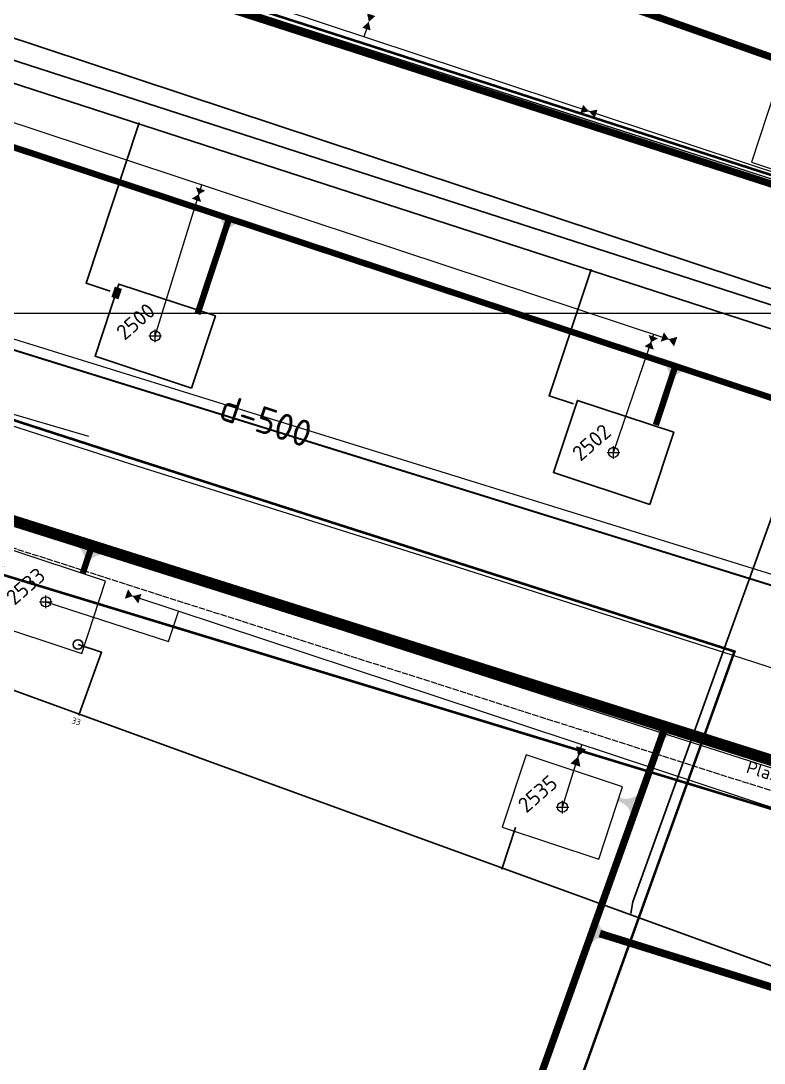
# Model space of a CAD drawing. Header units: millimetres. Extents: x 519 to 9564855, y -810 to 5021775.
# Drawn here: x 9536145 to 9536732, y 4996408 to 4997231 of the extents above; entities that cross this region are included whole.
import ezdxf

# ---------------------------------------------------------------- set-up
doc = ezdxf.new("R2010")
doc.units = ezdxf.units.MM
doc.header["$LTSCALE"] = 2
doc.header["$MEASUREMENT"] = 0
doc.header["$PDMODE"] = 2
doc.header["$PDSIZE"] = 5
for name, pattern in [('ACAD_ISO02W100', [15, 12, -3]), ('DASHED2', [9.525, 6.35, -3.175]), ('Коллектор общий', [11, 5, -1, 5])]:
    doc.linetypes.add(name, pattern=pattern)
for name, color, linetype in [('Existing roads', 41, 'Continuous'), ('FIBERGLASS', 212, 'Continuous'), ('Future Roads', 44, 'Continuous'), ('GRID_PULKOVO', 7, 'Continuous'), ('New disposal wells', 191, 'Continuous'), ('OilColl&Flowlines', 3, 'Continuous'), ('PPLINE_WAT', 7, 'WTR_LINE'), ('ROAD_GROUND', 9, 'Continuous'), ('Stage 10 wells', 7, 'Continuous'), ('Stage 9.Frame&Text', 7, 'Continuous'), ('МГ-земельный участок', 7, 'Continuous')]:
    doc.layers.add(name, color=color, linetype=linetype)
for name, color, linetype, lineweight in [('Оптиковолоконный кабель', 220, 'CAB6', 20), ('Скв на 2025 допы от ХеКай', 204, 'Continuous', 0), ('Электро', 1, 'Continuous', 30), ('Электроснаб', 1, 'Continuous', 18), ('Электроснабжене', 1, 'Continuous', 18)]:
    doc.layers.add(name, color=color, linetype=linetype, lineweight=lineweight)
doc.styles.add('92051501$0$STANDARD', font='simplex.shx')
doc.styles.add('Elect', font='isocpeur.ttf')
doc.styles.get("Standard").update_dxf_attribs({"font": 'isocpeur.ttf', "width": 0.5})
doc.linetypes.add('_GP_B3', pattern='A,100,-6,["В3",Standard,S=5,R=0,X=-3,Y=-2.5],-8', length=114)
doc.linetypes.add('CAB', pattern='A,0.7,-0.43403,["K",Standard,S=0.9,R=0,X=-0.4,Y=-0.3],-0.8', length=1.93403)
doc.linetypes.add('CAB6', pattern='A,0.9,-0.9,["6",Standard,S=0.9,R=0,X=-0.8,Y=-0.4],11', length=12.8)
doc.linetypes.add('WTR_LINE', pattern='A,0.5,-0.2,["W",92051501$0$STANDARD,S=0.1,R=0,X=-0.1,Y=-0.05],-0.05', length=0.75)

# ---------------------------------------------------------------- blocks, each defined once
blk = doc.blocks.new('92051501$0$VALVE')
at = {"layer": 'OilColl&Flowlines'}
for points in [[(-5.97, -3.45), (-5.97, 3.45), (0, 0)], [(5.97, -3.45), (0, 0), (5.97, 3.45)]]:
    blk.add_solid(points, dxfattribs=at)
blk = doc.blocks.new('92051501$0$WELLPAD')
at = {"flags": 128}
blk.add_lwpolyline([(40, -30), (-40, -30), (-40, 30), (40, 30)], close=True, dxfattribs=at)

msp = doc.modelspace()

# ---------------------------------------------------------------- hatches: boundary and pattern name
at = {"layer": 'Existing roads', "lineweight": 0}
h = msp.add_hatch(color=256, dxfattribs=at)
h.paths.add_polyline_path([(9536650.29554, 4996663.73576), (9536648.7083, 4996664.33252, 0.155118741), (9536644.17565, 4996673.86953), (9536652.73125, 4996671.11639)])
h.paths.add_polyline_path([(9536651.82125, 4996663.16213), (9536650.29554, 4996663.73576), (9536652.73125, 4996671.11639), (9536661.52718, 4996668.28591, 0.161550784)])
at = {"layer": 'Future Roads', "linetype": 'ByBlock', "lineweight": 0, "ltscale": 25}
h = msp.add_hatch(color=256, dxfattribs=at)
h.paths.add_polyline_path([(9536307.14447, 4997066.61898), (9536305.55724, 4997067.21574, 0.155118741), (9536301.02458, 4997076.75275), (9536309.58018, 4997073.99961)])
h.paths.add_polyline_path([(9536308.67018, 4997066.04535), (9536307.14447, 4997066.61898), (9536309.58018, 4997073.99961), (9536318.37611, 4997071.16913, 0.161550784)])
h = msp.add_hatch(color=256, dxfattribs=at)
h.paths.add_polyline_path([(9536658.60064, 4996950.13442), (9536657.0134, 4996950.73118, 0.155118741), (9536652.48075, 4996960.26819), (9536661.03635, 4996957.51505)])
h.paths.add_polyline_path([(9536660.12635, 4996949.56079), (9536658.60064, 4996950.13442), (9536661.03635, 4996957.51505), (9536669.83228, 4996954.68457, 0.161550784)])
h = msp.add_hatch(color=256, dxfattribs=at)
h.paths.add_polyline_path([(9536197.55676, 4996805.07211), (9536195.96952, 4996805.66887, 0.155118741), (9536191.43687, 4996815.20588), (9536199.99246, 4996812.45274)])
h.paths.add_polyline_path([(9536199.08246, 4996804.49848), (9536197.55676, 4996805.07211), (9536199.99246, 4996812.45274), (9536208.7884, 4996809.62226, 0.161550784)])
at = {"layer": 'Future Roads', "linetype": 'ByBlock', "lineweight": 0}
h = msp.add_hatch(color=256, dxfattribs=at)
edge = h.paths.add_edge_path()
edge.add_line((9536616.65186, 4996616.55144), (9536616.11996, 4996614.94392))
edge.add_arc((9536613.55163, 4996601.99982), 13.19644, 8.26935112, 78.77732611, ccw=False)
edge.add_line((9536626.61087, 4996603.89782), (9536629.38459, 4996612.44677))
edge.add_line((9536629.38459, 4996612.44677), (9536616.65186, 4996616.55144))
edge = h.paths.add_edge_path()
edge.add_line((9536617.16314, 4996618.09664), (9536616.65186, 4996616.55144))
edge.add_line((9536616.65186, 4996616.55144), (9536629.38459, 4996612.44677))
edge.add_line((9536629.38459, 4996612.44677), (9536632.23623, 4996621.23586))
edge.add_arc((9536622.54171, 4996630.02788), 13.08753, 245.73427908, 317.79494887, ccw=False)
at = {"layer": 'Future Roads', "lineweight": 0}
msp.add_hatch(color=256, dxfattribs=at).paths.add_polyline_path([(9536595.33004, 4996501.85536, -0.406846034), (9536604.58029, 4996506.76412), (9536606.41286, 4996512.48242, -0.406846034), (9536601.73892, 4996521.85352)])
at = {"layer": 'Электро'}
msp.add_hatch(color=256, dxfattribs=at).paths.add_polyline_path([(9536216.85612, 4997012.88064), (9536222.46835, 4997011.02365), (9536225.17558, 4997019.20551), (9536219.56335, 4997021.0625)])
at = {"layer": 'Электроснаб', "lineweight": 0}
msp.add_hatch(color=1, dxfattribs=at).paths.add_polyline_path([(9536216.85612, 4997012.88064), (9536222.46835, 4997011.02365), (9536225.17558, 4997019.20551), (9536219.56335, 4997021.0625)])
at = {"layer": 'Электроснабжене', "lineweight": 0}
msp.add_hatch(color=1, dxfattribs=at).paths.add_polyline_path([(9536216.85612, 4997012.88064), (9536222.46835, 4997011.02365), (9536225.17558, 4997019.20551), (9536219.56335, 4997021.0625)])

# ---------------------------------------------------------------- linework, layer by layer
at = {"color": 2, "lineweight": 0}
msp.add_line((9535847.74769, 4997005.87215), (9536198.87444, 4996903.02285), dxfattribs=at)
at = {"layer": 'DEFPOINTS', "color": 1, "lineweight": 0, "ltscale": 80}
for p in [(9536165.1, 4996772.4), (9536572.5, 4996610.5)]:
    msp.add_point(p, dxfattribs=at)
at = {"layer": 'Existing roads', "lineweight": 0, "const_width": 5.7, "flags": 128}
for points in [[(9534695.73982, 4997761.97529), (9537987.91265, 4996697.63345)], [(9536156.1449, 4997406.83021), (9537089.66933, 4997077.86056)], [(9536652.45, 4996670.69), (9536360.15302, 4995852.27351)]]:
    msp.add_lwpolyline(points, dxfattribs=at)
at = {"layer": 'FIBERGLASS', "lineweight": 0}
for points, const_width in [([(9534504.58, 4997448.42), (9534513.54, 4997479.12), (9534615.88, 4997531.57), (9534692.3, 4997768.79), (9535205.12249, 4997603.68678), (9535767.37692, 4997422.15728), (9535970.77513, 4997356.48811), (9536109.3207, 4997311.48231), (9536413.59982, 4997213.51771), (9536608.27886, 4997150.66361), (9536821.8264, 4997081.71764), (9537068.05, 4997002.22187)], 2), ([(9535085.72343, 4997637.29764), (9537983.34114, 4996705.15232), (9538036.41897, 4996871.78691), (9539300.70304, 4996479.46424), (9539854.97263, 4997035.43373), (9541157.78752, 4996595.10264)], 1)]:
    msp.add_lwpolyline(points, dxfattribs=dict(at, const_width=const_width))
at = {"layer": 'Future Roads', "linetype": 'ByBlock', "lineweight": 0}
msp.add_line((9536150.48296, 4997408.82545), (9537000, 4997109.45961), dxfattribs=at)
at = {"layer": 'Future Roads', "linetype": 'ByBlock', "lineweight": 0, "elevation": -0.00006}
msp.add_lwpolyline([(9535079.00295, 4997481.96777, 5, 5, 0), (9536873.08636, 4996888.33807, 5, 6, -0.216731989), (9536876.1258, 4996885.52688, 6, 6, 0), (9536901.38244, 4996828.03188, 6, 6, 0)], format="xyseb", dxfattribs=at)
at = {"layer": 'Future Roads', "linetype": 'ByBlock', "lineweight": 0, "const_width": 5}
for points in [[(9536284.75459, 4996999.45502), (9536309.67122, 4997074.76193)], [(9536194.39576, 4996795.21313), (9536200.08351, 4996812.40598)]]:
    msp.add_lwpolyline(points, dxfattribs=at)
at = {"layer": 'Future Roads', "linetype": 'ByBlock', "lineweight": 0, "const_width": 5, "elevation": 0.00005}
msp.add_lwpolyline([(9536646.13157, 4996911.89208), (9536661.50216, 4996958.34745)], dxfattribs=at)
at = {"layer": 'Future Roads', "linetype": 'ByBlock', "lineweight": 0, "ltscale": 25}
msp.add_lwpolyline([(9536601.9955, 4996510.69053, 6, 6, 0), (9537543.9039, 4996216.58203, 6, 5.7, 0.409725856), (9537550.14368, 4996219.79106, 5.7, 5.7, 0), (9537558.22685, 4996244.3422, 5.7, 5.7, 0)], format="xyseb", dxfattribs=at)
at = {"layer": 'GRID_PULKOVO', "lineweight": 0}
msp.add_line((9533000, 4997000), (9548000, 4997000), dxfattribs=at)
at = {"layer": 'New disposal wells', "color": 84, "linetype": 'ByBlock', "lineweight": 0, "ltscale": 25}
for p, q in [((9536233.046, 4996880.59713), (9535970.64922, 4996965.15013)), ((9536470.1074, 4996805.99353), (9536233.046, 4996880.59713)), ((9536707.0066, 4996729.99813), (9536470.1074, 4996805.99353)), ((9540707, 4995444), (9536707.0066, 4996729.99813))]:
    msp.add_line(p, q, dxfattribs=at)
at = {"layer": 'New disposal wells', "color": 84, "lineweight": 0, "const_width": 2}
msp.add_lwpolyline([(9536407.99, 4995897.89), (9536708.15, 4996733.18), (9536469.89, 4996809.64), (9536232.22, 4996885.8), (9535970.48, 4996970.56), (9535408.58, 4997125.13), (9535186.3, 4997174.78689), (9535186.3, 4997174.78689)], dxfattribs=at)
at = {"layer": 'OilColl&Flowlines', "lineweight": 0}
for p, q in [((9535120.64345, 4997487.6761), (9536656.10202, 4996979.62068)), ((9537068.05, 4997002.22187), (9536348.42057, 4997240.33421)), ((9536417.94063, 4997224.20666), (9536415.89019, 4997218.00974))]:
    msp.add_line(p, q, dxfattribs=at)
at = {"layer": 'OilColl&Flowlines', "linetype": 'ByBlock', "lineweight": 0}
for p, q in [((9536251.4, 4996982.1), (9536288.11163, 4997101.38203)), ((9536612.8, 4996890.3), (9536644.584, 4996983.43178))]:
    msp.add_line(p, q, dxfattribs=at)
at = {"layer": 'OilColl&Flowlines', "color": 3, "linetype": 'ByBlock', "lineweight": 0, "ltscale": 25}
for p, q in [((9537633.98888, 4996313.47185), (9536233.64398, 4996776.82061)), ((9536165.1, 4996772.4), (9536261.99346, 4996741.07243)), ((9536261.99346, 4996741.07243), (9536269.85716, 4996764.83832)), ((9536572.5, 4996610.5), (9536587.84828, 4996659.62082))]:
    msp.add_line(p, q, dxfattribs=at)
at = {"layer": 'OilColl&Flowlines', "linetype": 'ByBlock', "lineweight": 0}
for points in [[(9536287.1942, 4997098.12487, 8, 0, 0), (9536285.59857, 4997093.78699, 0, 8, 0), (9536283.8793, 4997089.11298, 8, 8, 0)], [(9536644.13777, 4996981.59869, 8, 0, 0), (9536642.54214, 4996977.26082, 0, 8, 0), (9536640.82286, 4996972.5868, 8, 8, 0)]]:
    msp.add_lwpolyline(points, format="xyseb", dxfattribs=at)
at = {"layer": 'OilColl&Flowlines', "lineweight": 0}
msp.add_lwpolyline([(9536651.20656, 4996981.31899, 8, 0, 0), (9536656.1526, 4996979.60394, 0, 8, 0), (9536661.79319, 4996977.64805, 8, 8, 0)], format="xyseb", dxfattribs=at)
at = {"layer": 'OilColl&Flowlines', "color": 3, "linetype": 'ByBlock', "lineweight": 0}
msp.add_lwpolyline([(9536228.69795, 4996778.53566, 8, 0, 0), (9536233.64398, 4996776.82061, 0, 8, 0), (9536239.28457, 4996774.86472, 8, 8, 0)], format="xyseb", dxfattribs=at)
for points in [[(9536591.15261, 4996655.92199), (9536584.97258, 4996650.41742), (9536583.2955, 4996658.52176)], [(9536586.64967, 4996642.31308), (9536578.79256, 4996644.91286), (9536584.97258, 4996650.41742)]]:
    msp.add_solid(points, dxfattribs=at)
at = {"layer": 'PPLINE_WAT', "color": 30, "linetype": 'Коллектор общий', "lineweight": 0, "ltscale": 0.5, "true_color": 0xf26722, "flags": 128}
msp.add_lwpolyline([(9535046.36127, 4997288.56149), (9535148.47954, 4997170.25035), (9535148.47954, 4997170.25035), (9535148.47954, 4997170.25035), (9535148.47954, 4997170.25035), (9535180.25997, 4997160.27006), (9535215.65594, 4997149.15436), (9535270.41631, 4997131.95748), (9535314.69221, 4997118.05314), (9535387.00053, 4997095.34553), (9535485.08724, 4997064.44103), (9535475.8257, 4997036.2876), (9535898.18312, 4996893.12047), (9536103.66, 4996826.34), (9536714.28026, 4996630.74607), (9537054.54945, 4996524.46369), (9537566.5859, 4996359.7184), (9537781.33681, 4996067.54544)], dxfattribs=at)
at = {"layer": 'PPLINE_WAT', "color": 5, "linetype": '_GP_B3', "lineweight": 0, "ltscale": 0.01, "flags": 128}
msp.add_lwpolyline([(9535082.92219, 4997211.76586), (9535233.59197, 4997261.4994), (9539077.337, 4996067.316)], dxfattribs=at)
at = {"layer": 'ROAD_GROUND', "color": 8, "lineweight": 0, "const_width": 9}
msp.add_lwpolyline([(9537925.40565, 4996067.0467), (9537972.89153, 4996202.62088), (9537976.81698, 4996238.90735), (9537957.49942, 4996261.95777), (9535992.42625, 4996882.70704)], dxfattribs=at)
at = {"layer": 'ROAD_GROUND', "lineweight": 0}
for points in [[(9537928.237, 4996066.055), (9537975.837, 4996201.955), (9537979.937, 4996239.855), (9537959.237, 4996264.555), (9535993.32991, 4996885.56771)], [(9537922.5743, 4996068.03841), (9537969.94606, 4996203.28677), (9537973.69696, 4996237.95969), (9537955.76184, 4996259.36053), (9535992.47223, 4996879.5464)]]:
    msp.add_lwpolyline(points, dxfattribs=at)
at = {"layer": 'Stage 10 wells', "color": 0, "linetype": 'ByBlock', "lineweight": 0}
for points in [[(9536117.44794, 4996756.87755), (9536193.42847, 4996731.73697), (9536212.2839, 4996788.72237), (9536136.30338, 4996813.86295)], [(9536525.08202, 4996594.57759), (9536601.06255, 4996569.43701), (9536619.91798, 4996626.42241), (9536543.93745, 4996651.56299)]]:
    msp.add_lwpolyline(points, close=True, dxfattribs=at)
for centre in [(9536165.1, 4996772.4), (9536572.5, 4996610.5)]:
    msp.add_circle(centre, 4, dxfattribs=at)
for p in [(9536165.1, 4996772.4), (9536572.5, 4996610.5)]:
    msp.add_point(p, dxfattribs=at)
at = {"layer": 'Stage 9.Frame&Text', "color": 0, "linetype": 'ByBlock', "lineweight": 0, "elevation": 0.00005}
msp.add_lwpolyline([(9536721.43218, 4997119.08591), (9536797.4127, 4997093.94533), (9536816.26814, 4997150.93072), (9536740.28761, 4997176.0713)], close=True, dxfattribs=at)
at = {"layer": 'Stage 9.Frame&Text', "color": 0, "linetype": 'ByBlock', "lineweight": 0}
for centre in [(9536251.4, 4996982.1), (9536612.8, 4996890.3)]:
    msp.add_circle(centre, 4, dxfattribs=at)
for p in [(9536251.4, 4996982.1), (9536612.8, 4996890.3)]:
    msp.add_point(p, dxfattribs=at)
at = {"layer": 'МГ-земельный участок', "color": 0, "linetype": 'DASHED2', "lineweight": 25, "ltscale": 5, "const_width": 2}
msp.add_lwpolyline([(9522167.80801, 4999999.48247), (9521654, 5002362), (9522840, 5002532), (9525642, 5002155), (9528521, 5002235), (9531281, 5003464), (9533105, 5001043), (9546614, 4998215), (9544978, 4995525), (9543652, 4996420), (9539605, 4995735), (9529554.6705, 4998798.09585), (9529554.71722, 4998845.23995), (9529525.402, 4998845.269), (9529525.36994, 4998882.97318), (9529309.91997, 4998882.84552), (9526935, 5000017), (9526935, 4999132), (9522906, 5001105), (9522683.367, 5000265.06642), (9522496, 5000315)], close=True, dxfattribs=at)
at = {"layer": 'Оптиковолоконный кабель', "linetype": 'CAB', "lineweight": 0, "ltscale": 0.5, "elevation": -39.9038}
msp.add_lwpolyline([(9535706.976, 4996967.7849), (9535889.9118, 4996908.132), (9536172.203, 4996823.0968), (9536637.7936, 4996673.2783), (9537063.1539, 4996537.2587), (9537966.555, 4996252.0912), (9537974.7377, 4996235.4108), (9537974.3773, 4996220.8647), (9537958.0942, 4996168.5205), (9537919.4849, 4996062.867)], dxfattribs=at)
at = {"layer": 'Скв на 2025 допы от ХеКай', "color": 244, "linetype": 'ACAD_ISO02W100', "lineweight": 0, "true_color": 0x991b1e, "const_width": 1.5, "elevation": 23.89046}
msp.add_lwpolyline([(9534979.02349, 4997234.22329), (9534991.48963, 4997272.62823), (9535106.23171, 4997237.03287), (9535120.56024, 4997221.5405), (9535244.12576, 4997249.5346), (9537470.7969, 4996557.32601), (9537504.74657, 4996520.61879), (9537600.25634, 4996490.98969), (9537649.02056, 4996502.03736), (9538159.70206, 4996343.61342), (9538350.7216, 4996284.35522), (9538541.74114, 4996225.09702), (9538732.76507, 4996165.85294), (9538761.24948, 4996157.00101), (9538828.27048, 4996136.20971), (9538923.447, 4996105.53229), (9538983.87776, 4996085.78217), (9539109.12615, 4996467.2582), (9539371.99663, 4997269.22699), (9539580.04443, 4997902.88986), (9539655.17686, 4998179.87523), (9539745.95467, 4998456.36228), (9539768.58854, 4998525.29955), (9539771.34729, 4998524.39378)], dxfattribs=at)
at = {"layer": 'Электро'}
for p, q in [((9534922.88472, 4997592.5006, -0.00006), (9536780.13294, 4996992.7527, -0.00006)), ((9535203.02703, 4997485.10783, -0.00006), (9536774.57708, 4996975.59688, -0.00006)), ((9536097.7328, 4997230.90463, -0.00006), (9536785.64411, 4997003.31663, -0.00006))]:
    msp.add_line(p, q, dxfattribs=at)
at = {"layer": 'Электро', "ltscale": 0.05}
for p, q in [((9536196.91212, 4997023.80344), (9536238.47503, 4997149.41599)), ((9536562.1188, 4996934.75909), (9536594.9085, 4997033.85699)), ((9536215.8997, 4997017.52079), (9536196.91212, 4997023.80344)), ((9536627.9837, 4996535.84712, 0), (9536800.79071, 4997015.1957, 0)), ((9536581.10638, 4996928.47644), (9536562.1188, 4996934.75909)), ((9536945.14951, 4996409.38013, 0), (9535668.99919, 4996873.97039, 0)), ((9536190.53209, 4996738.72089), (9536209.15996, 4996732.66832)), ((9536209.15996, 4996732.66832), (9536191.36865, 4996683.79862, 0)), ((9536535.51778, 4996594.2394), (9536524.94264, 4996562.35899, 0)), ((9536626.44786, 4996526.45087, 0), (9536627.9837, 4996535.84712, 0))]:
    msp.add_line(p, q, dxfattribs=at)
msp.add_circle((9536190.53209, 4996738.72089), 3.76014, dxfattribs=at)
at = {"layer": 'Электро'}
for centre, start, end in [((9536238.47503, 4997149.41599), 162, 342), ((9536238.47503, 4997149.41599), 342, 162), ((9536594.9085, 4997033.85699), 162.00000005, 342.00000005), ((9536594.9085, 4997033.85699), 342.00000005, 162.00000005), ((9536191.36865, 4996683.79862, 0), 162, 342), ((9536191.36865, 4996683.79862, 0), 342, 162), ((9536524.94264, 4996562.35899, 0), 162, 342), ((9536524.94264, 4996562.35899, 0), 342, 162)]:
    msp.add_arc(centre, 0.5, start, end, dxfattribs=at)
at = {"layer": 'Электроснаб', "color": 1, "linetype": 'ByBlock', "lineweight": 0}
for p, q in [((9534922.88472, 4997592.5006, -0.00006), (9536780.13294, 4996992.7527, -0.00006)), ((9535203.02703, 4997485.10783, -0.00006), (9536774.57708, 4996975.59688, -0.00006)), ((9536097.7328, 4997230.90463, -0.00006), (9536785.64411, 4997003.31663, -0.00006))]:
    msp.add_line(p, q, dxfattribs=at)
at = {"layer": 'Электроснаб', "color": 1, "lineweight": 0, "ltscale": 0.05}
for p, q in [((9536196.91212, 4997023.80344), (9536238.47503, 4997149.41599)), ((9536562.1188, 4996934.75909), (9536594.9085, 4997033.85699)), ((9536215.8997, 4997017.52079), (9536196.91212, 4997023.80344)), ((9536627.9837, 4996535.84712, 0), (9536800.79071, 4997015.1957, 0)), ((9536581.10638, 4996928.47644), (9536562.1188, 4996934.75909)), ((9536945.14951, 4996409.38013, 0), (9535668.99919, 4996873.97039, 0)), ((9536190.53209, 4996738.72089), (9536209.15996, 4996732.66832)), ((9536209.15996, 4996732.66832), (9536191.36865, 4996683.79862, 0)), ((9536535.51778, 4996594.2394), (9536524.94264, 4996562.35899, 0)), ((9536626.44786, 4996526.45087, 0), (9536627.9837, 4996535.84712, 0))]:
    msp.add_line(p, q, dxfattribs=at)
msp.add_circle((9536190.53209, 4996738.72089), 3.76014, dxfattribs=at)
at = {"layer": 'Электроснаб', "color": 1, "lineweight": 0}
for centre, start, end in [((9536238.47503, 4997149.41599), 162, 342), ((9536238.47503, 4997149.41599), 342, 162), ((9536594.9085, 4997033.85699), 162.00000005, 342.00000005), ((9536594.9085, 4997033.85699), 342.00000005, 162.00000005), ((9536191.36865, 4996683.79862, 0), 162, 342), ((9536191.36865, 4996683.79862, 0), 342, 162), ((9536524.94264, 4996562.35899, 0), 162, 342), ((9536524.94264, 4996562.35899, 0), 342, 162)]:
    msp.add_arc(centre, 0.5, start, end, dxfattribs=at)
at = {"layer": 'Электроснабжене', "color": 1, "linetype": 'ByBlock', "lineweight": 0}
for p, q in [((9534922.88472, 4997592.5006, -0.00006), (9536780.13294, 4996992.7527, -0.00006)), ((9535203.02703, 4997485.10783, -0.00006), (9536774.57708, 4996975.59688, -0.00006)), ((9536097.7328, 4997230.90463, -0.00006), (9536785.64411, 4997003.31663, -0.00006))]:
    msp.add_line(p, q, dxfattribs=at)
at = {"layer": 'Электроснабжене', "color": 1, "lineweight": 0, "ltscale": 0.05}
for p, q in [((9536196.91212, 4997023.80344), (9536238.47503, 4997149.41599)), ((9536562.1188, 4996934.75909), (9536594.9085, 4997033.85699)), ((9536215.8997, 4997017.52079), (9536196.91212, 4997023.80344)), ((9536627.9837, 4996535.84712, 0), (9536800.79071, 4997015.1957, 0)), ((9536581.10638, 4996928.47644), (9536562.1188, 4996934.75909)), ((9536945.14951, 4996409.38013, 0), (9535668.99919, 4996873.97039, 0)), ((9536190.53209, 4996738.72089), (9536209.15996, 4996732.66832)), ((9536209.15996, 4996732.66832), (9536191.36865, 4996683.79862, 0)), ((9536535.51778, 4996594.2394), (9536524.94264, 4996562.35899, 0)), ((9536626.44786, 4996526.45087, 0), (9536627.9837, 4996535.84712, 0))]:
    msp.add_line(p, q, dxfattribs=at)
msp.add_circle((9536190.53209, 4996738.72089), 3.76014, dxfattribs=at)
at = {"layer": 'Электроснабжене', "color": 1, "lineweight": 0}
for centre, start, end in [((9536238.47503, 4997149.41599), 162, 342), ((9536238.47503, 4997149.41599), 342, 162), ((9536594.9085, 4997033.85699), 162.00000005, 342.00000005), ((9536594.9085, 4997033.85699), 342.00000005, 162.00000005), ((9536191.36865, 4996683.79862, 0), 162, 342), ((9536191.36865, 4996683.79862, 0), 342, 162), ((9536524.94264, 4996562.35899, 0), 162, 342), ((9536524.94264, 4996562.35899, 0), 342, 162)]:
    msp.add_arc(centre, 0.5, start, end, dxfattribs=at)

# ---------------------------------------------------------------- block references
at = {"layer": 'OilColl&Flowlines', "lineweight": 0}
for p, rotation in [((9536419.81686, 4997229.87704), 71.69155595635927), ((9536593.3604, 4997159.28806), 341.6915559985446)]:
    msp.add_blockref('92051501$0$VALVE', p, dxfattribs=dict(at, rotation=rotation))
at = {"layer": 'Stage 9.Frame&Text', "color": 0, "linetype": 'ByBlock', "lineweight": 0, "xscale": 1.000397499139614, "yscale": 1.000397499139614, "zscale": 1.000397499139614, "rotation": 341.6915560444714}
for p in [(9536251.41016, 4996982.00831, 0.00005), (9536612.81016, 4996890.20831, 0.00005)]:
    msp.add_blockref('92051501$0$WELLPAD', p, dxfattribs=at)

# ---------------------------------------------------------------- texts
at = {"layer": 'PPLINE_WAT', "color": 5, "lineweight": 0, "style": 'Elect'}
msp.add_text('d-500', height=21, rotation=341.58054499, dxfattribs=at).set_placement((9536300.32552, 4996916.96062))
at = {"layer": 'PPLINE_WAT', "color": 0, "linetype": 'ByBlock', "lineweight": 0, "insert": (9536713.55516, 4996649.15122), "char_height": 10, "width": 491.3219, "attachment_point": 1, "rotation": 342.69155603, "style": 'Elect'}
msp.add_mtext(' Plastic water line', dxfattribs=at)
at = {"layer": 'Stage 10 wells', "color": 0, "linetype": 'ByBlock', "lineweight": 0, "style": 'Elect'}
for s, p in [('2533', (9536140.42862, 4996769.08485)), ('2535', (9536543.99254, 4996605.18978))]:
    msp.add_text(s, height=12, rotation=41, dxfattribs=at).set_placement(p)
at = {"layer": 'Stage 9.Frame&Text', "color": 0, "linetype": 'ByBlock', "lineweight": 0, "style": 'Elect'}
for s, p in [('2500', (9536227.28391, 4996978.10545)), ('2502', (9536586.75769, 4996882.64776))]:
    msp.add_text(s, height=12, rotation=41, dxfattribs=at).set_placement(p)
at = {"layer": 'Электро', "ltscale": 0.05}
msp.add_text('33', height=5, rotation=342.00000001, dxfattribs=at).set_placement((9536185.02223, 4996676.77975, -0.00006))
at = {"layer": 'Электроснаб', "color": 1, "lineweight": 0, "ltscale": 0.05}
msp.add_text('33', height=5, rotation=342.00000001, dxfattribs=at).set_placement((9536185.02223, 4996676.77975, -0.00006))
at = {"layer": 'Электроснабжене', "color": 1, "lineweight": 0, "ltscale": 0.05}
msp.add_text('33', height=5, rotation=342.00000001, dxfattribs=at).set_placement((9536185.02223, 4996676.77975, -0.00006))

doc.saveas('drawing.dxf')
